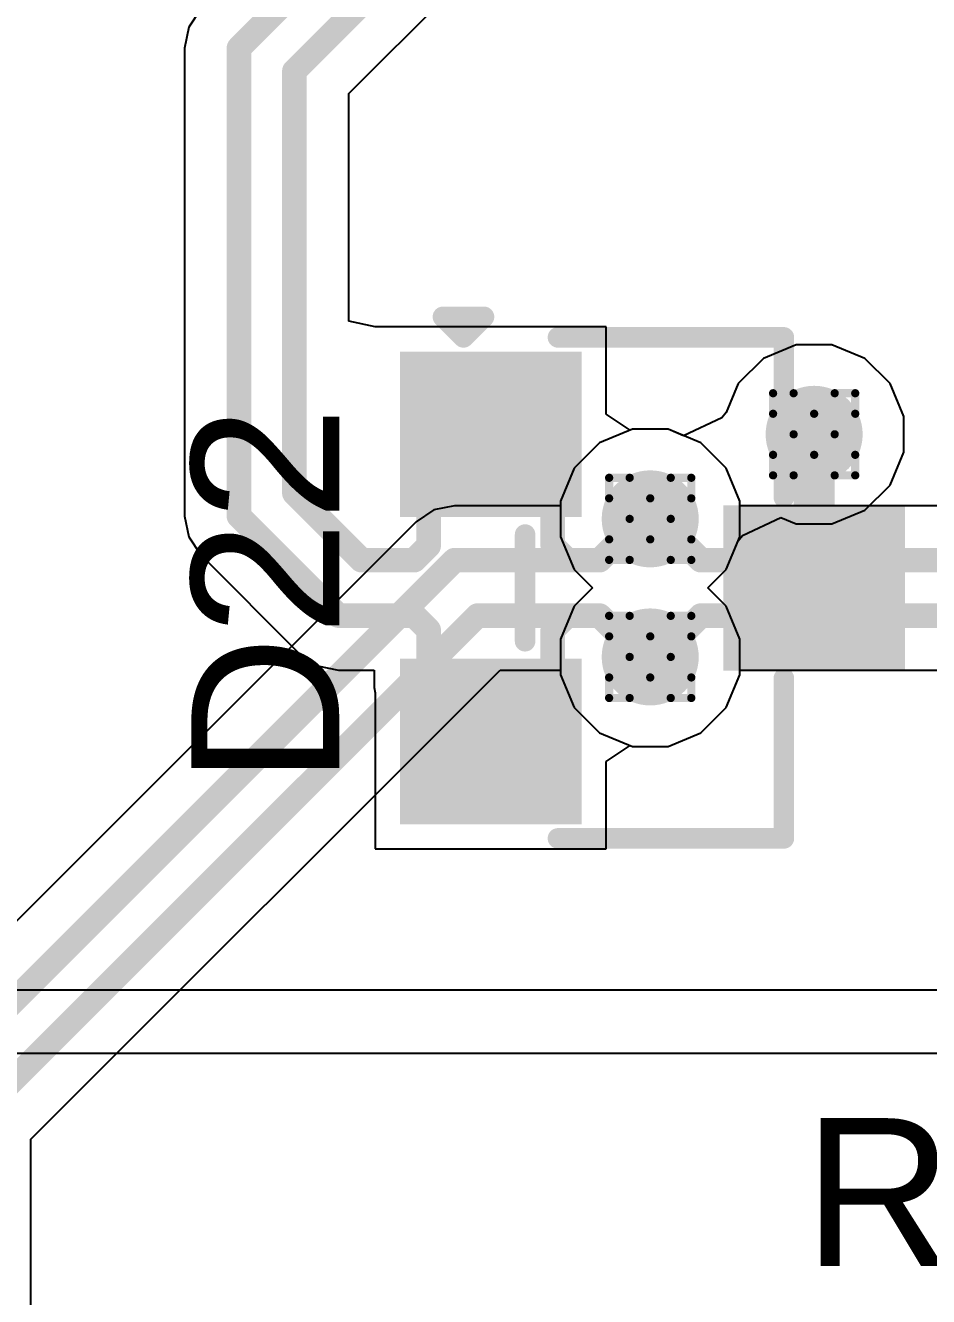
# Model space of a CAD drawing. Header units: inches. Extents: x -11 to 5379, y 0 to 5429.
# Drawn here: x 39.43 to 45.01, y 81.21 to 89.08 of the extents above; entities that cross this region are included whole.
import ezdxf

# ---------------------------------------------------------------- set-up
doc = ezdxf.new("R2010")
doc.units = ezdxf.units.IN
for name, color, linetype in [('Bottom Layer', 5, 'Continuous'), ('Drill Drawing', 1, 'Continuous'), ('GND', 16, 'Continuous'), ('PWR', 76, 'Continuous'), ('Top Layer', 1, 'Continuous'), ('Top Overlay', 2, 'Continuous'), ('Top Paste', 8, 'Continuous'), ('Top Solder', 216, 'Continuous'), ('Via Holes', 16, 'Continuous')]:
    doc.layers.add(name, color=color, linetype=linetype)
doc.styles.add('Arial', font='', dxfattribs={"height": 0.2})
doc.styles.get('Arial').set_extended_font_data('Arial')

# ---------------------------------------------------------------- blocks, each defined once
blk = doc.blocks.new('SOT_23_561')
at = {"layer": 'Top Layer'}
for points in [[(-0.41, 1.46), (0.41, 1.46), (0.41, 0.54), (-0.41, 0.54)], [(-1.36, -0.54), (-0.54, -0.54), (-0.54, -1.46), (-1.36, -1.46)], [(0.54, -0.54), (1.36, -0.54), (1.36, -1.46), (0.54, -1.46)]]:
    blk.add_hatch(color=1, dxfattribs=at).paths.add_polyline_path(points)
at = {"layer": 'Top Paste'}
for points in [[(-0.41, 1.46), (0.41, 1.46), (0.41, 0.54), (-0.41, 0.54)], [(-1.36, -0.54), (-0.54, -0.54), (-0.54, -1.46), (-1.36, -1.46)], [(0.54, -0.54), (1.36, -0.54), (1.36, -1.46), (0.54, -1.46)]]:
    blk.add_hatch(color=8, dxfattribs=at).paths.add_polyline_path(points)
at = {"layer": 'Top Solder'}
for points in [[(-0.5116, 1.5616), (0.5116, 1.5616), (0.5116, 0.4384), (-0.5116, 0.4384)], [(-1.4616, -0.4384), (-0.4384, -0.4384), (-0.4384, -1.5616), (-1.4616, -1.5616)], [(0.4384, -0.4384), (1.4616, -0.4384), (1.4616, -1.5616), (0.4384, -1.5616)]]:
    blk.add_hatch(color=216, dxfattribs=at).paths.add_polyline_path(points)
at = {"layer": 'Top Overlay'}
for points in [[(-1.5494, -0.5842, 0.127, 0.127, 0), (-1.5494, 0.8128, 0.127, 0.127, 0)], [(-0.5588, 0.8128, 0.127, 0.127, 0), (-1.5494, 0.8128, 0.127, 0.127, 0)], [(1.5494, 0.8128, 0.127, 0.127, 0), (0.5588, 0.8128, 0.127, 0.127, 0)], [(1.5494, -0.5842, 0.127, 0.127, 0), (1.5494, 0.8128, 0.127, 0.127, 0)], [(0.3302, -0.7874, 0.127, 0.127, 0), (-0.3302, -0.7874, 0.127, 0.127, 0)], [(-1.5494, -1.1684, 0.127, 0.127, 0), (-1.6764, -1.0414, 0.127, 0.127, 0)], [(-1.6764, -1.2954, 0.127, 0.127, 0), (-1.6764, -1.0414, 0.127, 0.127, 0)], [(-1.6764, -1.2954, 0.127, 0.127, 0), (-1.5494, -1.1684, 0.127, 0.127, 0)]]:
    blk.add_lwpolyline(points, format="xyseb", dxfattribs=at)
for points in [[(-1.5812, 0.8128, 0.0635, 0.0635, 1), (-1.5176, 0.8128, 0.0635, 0.0635, 1)], [(-1.5812, 0.8128, 0.0635, 0.0635, 1), (-1.5176, 0.8128, 0.0635, 0.0635, 1)], [(-0.5905, 0.8128, 0.0635, 0.0635, 1), (-0.5271, 0.8128, 0.0635, 0.0635, 1)], [(0.5271, 0.8128, 0.0635, 0.0635, 1), (0.5905, 0.8128, 0.0635, 0.0635, 1)], [(1.5176, 0.8128, 0.0635, 0.0635, 1), (1.5812, 0.8128, 0.0635, 0.0635, 1)], [(1.5176, 0.8128, 0.0635, 0.0635, 1), (1.5812, 0.8128, 0.0635, 0.0635, 1)], [(-1.5812, -0.5842, 0.0635, 0.0635, 1), (-1.5176, -0.5842, 0.0635, 0.0635, 1)], [(1.5176, -0.5842, 0.0635, 0.0635, 1), (1.5812, -0.5842, 0.0635, 0.0635, 1)], [(-0.3619, -0.7874, 0.0635, 0.0635, 1), (-0.2984, -0.7874, 0.0635, 0.0635, 1)], [(0.2984, -0.7874, 0.0635, 0.0635, 1), (0.3619, -0.7874, 0.0635, 0.0635, 1)], [(-1.7082, -1.0414, 0.0635, 0.0635, 1), (-1.6446, -1.0414, 0.0635, 0.0635, 1)], [(-1.7082, -1.0414, 0.0635, 0.0635, 1), (-1.6446, -1.0414, 0.0635, 0.0635, 1)], [(-1.5812, -1.1684, 0.0635, 0.0635, 1), (-1.5176, -1.1684, 0.0635, 0.0635, 1)], [(-1.5812, -1.1684, 0.0635, 0.0635, 1), (-1.5176, -1.1684, 0.0635, 0.0635, 1)], [(-1.7082, -1.2954, 0.0635, 0.0635, 1), (-1.6446, -1.2954, 0.0635, 0.0635, 1)], [(-1.7082, -1.2954, 0.0635, 0.0635, 1), (-1.6446, -1.2954, 0.0635, 0.0635, 1)]]:
    blk.add_lwpolyline(points, format="xyseb", close=True, dxfattribs=at)

msp = doc.modelspace()

# ---------------------------------------------------------------- hatches: boundary and pattern name
at = {"layer": 'Bottom Layer'}
h = msp.add_hatch(color=5, dxfattribs=at)
edge = h.paths.add_edge_path()
edge.add_arc((44.307, 86.548), 0.3, 0, 360)
h = msp.add_hatch(color=5, dxfattribs=at)
edge = h.paths.add_edge_path()
edge.add_arc((43.2933, 86.025), 0.3, 0, 360)
h = msp.add_hatch(color=5, dxfattribs=at)
edge = h.paths.add_edge_path()
edge.add_arc((43.2933, 85.171), 0.3, 0, 360)
at = {"layer": 'GND'}
h = msp.add_hatch(color=16, dxfattribs=at)
edge = h.paths.add_edge_path()
edge.add_arc((44.307, 86.548), 0.3, 0, 360)
h = msp.add_hatch(color=16, dxfattribs=at)
edge = h.paths.add_edge_path()
edge.add_arc((43.2933, 86.025), 0.3, 0, 360)
h = msp.add_hatch(color=16, dxfattribs=at)
edge = h.paths.add_edge_path()
edge.add_arc((43.2933, 85.171), 0.3, 0, 360)
at = {"layer": 'PWR'}
h = msp.add_hatch(color=76, dxfattribs=at)
edge = h.paths.add_edge_path()
edge.add_arc((44.307, 86.548), 0.3, 0, 360)
h = msp.add_hatch(color=76, dxfattribs=at)
edge = h.paths.add_edge_path()
edge.add_arc((43.2933, 86.025), 0.3, 0, 360)
h = msp.add_hatch(color=76, dxfattribs=at)
edge = h.paths.add_edge_path()
edge.add_arc((43.2933, 85.171), 0.3, 0, 360)
at = {"layer": 'Top Layer'}
h = msp.add_hatch(color=1, dxfattribs=at)
edge = h.paths.add_edge_path()
edge.add_arc((44.307, 86.548), 0.3, 0, 360)
h = msp.add_hatch(color=1, dxfattribs=at)
edge = h.paths.add_edge_path()
edge.add_arc((43.2933, 86.025), 0.3, 0, 360)
h = msp.add_hatch(color=1, dxfattribs=at)
edge = h.paths.add_edge_path()
edge.add_arc((43.2933, 85.171), 0.3, 0, 360)
at = {"layer": 'Via Holes'}
h = msp.add_hatch(color=7, dxfattribs=at)
edge = h.paths.add_edge_path()
edge.add_arc((44.307, 86.548), 0.15, 0, 360)
h = msp.add_hatch(color=7, dxfattribs=at)
edge = h.paths.add_edge_path()
edge.add_arc((43.2933, 86.025), 0.15, 0, 360)
h = msp.add_hatch(color=7, dxfattribs=at)
edge = h.paths.add_edge_path()
edge.add_arc((43.2933, 85.171), 0.15, 0, 360)

# ---------------------------------------------------------------- linework, layer by layer
at = {"layer": 'Bottom Layer'}
for p, q in [((43.1831, 86.579), (42.9794, 86.4947)), ((43.4035, 86.579), (43.1831, 86.579)), ((43.6071, 86.4947), (43.4035, 86.579)), ((42.9794, 86.4947), (42.8236, 86.3388)), ((43.7629, 86.3388), (43.6071, 86.4947)), ((42.8236, 86.3388), (42.7393, 86.1352)), ((43.8473, 86.1352), (43.7629, 86.3388)), ((42.0835, 86.1061), (41.9546, 86.0805)), ((42.7393, 86.1061), (42.0835, 86.1061)), ((42.7393, 86.1352), (42.7393, 86.1061)), ((43.8473, 86.1061), (43.8473, 86.1352)), ((56.7093, 86.1061), (43.8473, 86.1061)), ((41.9546, 86.0805), (41.8454, 86.0075)), ((41.8454, 86.0075), (38.5466, 82.7087)), ((39.4642, 82.1891), (42.365, 85.0899)), ((42.365, 85.0899), (42.7393, 85.0899)), ((42.7393, 85.0899), (42.7393, 85.0608)), ((43.8473, 85.0608), (43.8473, 85.0899)), ((43.8473, 85.0899), (56.7093, 85.0899)), ((42.7393, 85.0608), (42.8236, 84.8572)), ((43.7629, 84.8572), (43.8473, 85.0608)), ((42.8236, 84.8572), (42.9794, 84.7013)), ((43.6071, 84.7013), (43.7629, 84.8572)), ((42.9794, 84.7013), (43.1831, 84.617)), ((43.4035, 84.617), (43.6071, 84.7013)), ((43.1831, 84.617), (43.4035, 84.617)), ((39.4642, 78.8044), (39.4642, 82.1891))]:
    msp.add_line(p, q, dxfattribs=at)
for points in [[(42.9802, 85.7694, 0.1524, 0.1524, 0), (43.2357, 86.025, 0.1524, 0.1524, 0)], [(43.2357, 86.025, 0.1524, 0.1524, 0), (43.2933, 86.025, 0.1524, 0.1524, 0)], [(43.2933, 86.025, 0.1524, 0.1524, 0), (43.3508, 86.025, 0.1524, 0.1524, 0)], [(43.3508, 86.025, 0.1524, 0.1524, 0), (43.6063, 85.7694, 0.1524, 0.1524, 0)], [(38.7846, 82.4706, 0.1524, 0.1524, 0), (42.0835, 85.7694, 0.1524, 0.1524, 0)], [(42.0835, 85.7694, 0.1524, 0.1524, 0), (42.9802, 85.7694, 0.1524, 0.1524, 0)], [(43.6063, 85.7694, 0.1524, 0.1524, 0), (56.9502, 85.7694, 0.1524, 0.1524, 0)], [(39.1275, 82.3286, 0.1524, 0.1524, 0), (42.2255, 85.4265, 0.1524, 0.1524, 0)], [(42.2255, 85.4265, 0.1524, 0.1524, 0), (42.9802, 85.4265, 0.1524, 0.1524, 0)], [(42.9802, 85.4265, 0.1524, 0.1524, 0), (43.2357, 85.171, 0.1524, 0.1524, 0)], [(43.3508, 85.171, 0.1524, 0.1524, 0), (43.6063, 85.4265, 0.1524, 0.1524, 0)], [(43.6063, 85.4265, 0.1524, 0.1524, 0), (56.9502, 85.4265, 0.1524, 0.1524, 0)], [(43.2357, 85.171, 0.1524, 0.1524, 0), (43.2933, 85.171, 0.1524, 0.1524, 0)], [(43.2933, 85.171, 0.1524, 0.1524, 0), (43.3508, 85.171, 0.1524, 0.1524, 0)]]:
    msp.add_lwpolyline(points, format="xyseb", dxfattribs=at)
for points in [[(43.1976, 86.025, 0.0762, 0.0762, 1), (43.2738, 86.025, 0.0762, 0.0762, 1)], [(43.1976, 86.025, 0.0762, 0.0762, 1), (43.2738, 86.025, 0.0762, 0.0762, 1)], [(43.2552, 86.025, 0.0762, 0.0762, 1), (43.3314, 86.025, 0.0762, 0.0762, 1)], [(43.2552, 86.025, 0.0762, 0.0762, 1), (43.3314, 86.025, 0.0762, 0.0762, 1)], [(43.3127, 86.025, 0.0762, 0.0762, 1), (43.3889, 86.025, 0.0762, 0.0762, 1)], [(43.3127, 86.025, 0.0762, 0.0762, 1), (43.3889, 86.025, 0.0762, 0.0762, 1)], [(42.0454, 85.7694, 0.0762, 0.0762, 1), (42.1216, 85.7694, 0.0762, 0.0762, 1)], [(42.0454, 85.7694, 0.0762, 0.0762, 1), (42.1216, 85.7694, 0.0762, 0.0762, 1)], [(42.9421, 85.7694, 0.0762, 0.0762, 1), (43.0183, 85.7694, 0.0762, 0.0762, 1)], [(42.9421, 85.7694, 0.0762, 0.0762, 1), (43.0183, 85.7694, 0.0762, 0.0762, 1)], [(43.5682, 85.7694, 0.0762, 0.0762, 1), (43.6444, 85.7694, 0.0762, 0.0762, 1)], [(43.5682, 85.7694, 0.0762, 0.0762, 1), (43.6444, 85.7694, 0.0762, 0.0762, 1)], [(42.1874, 85.4265, 0.0762, 0.0762, 1), (42.2636, 85.4265, 0.0762, 0.0762, 1)], [(42.1874, 85.4265, 0.0762, 0.0762, 1), (42.2636, 85.4265, 0.0762, 0.0762, 1)], [(42.9421, 85.4265, 0.0762, 0.0762, 1), (43.0183, 85.4265, 0.0762, 0.0762, 1)], [(42.9421, 85.4265, 0.0762, 0.0762, 1), (43.0183, 85.4265, 0.0762, 0.0762, 1)], [(43.5682, 85.4265, 0.0762, 0.0762, 1), (43.6444, 85.4265, 0.0762, 0.0762, 1)], [(43.5682, 85.4265, 0.0762, 0.0762, 1), (43.6444, 85.4265, 0.0762, 0.0762, 1)], [(43.1976, 85.171, 0.0762, 0.0762, 1), (43.2738, 85.171, 0.0762, 0.0762, 1)], [(43.1976, 85.171, 0.0762, 0.0762, 1), (43.2738, 85.171, 0.0762, 0.0762, 1)], [(43.2552, 85.171, 0.0762, 0.0762, 1), (43.3314, 85.171, 0.0762, 0.0762, 1)], [(43.2552, 85.171, 0.0762, 0.0762, 1), (43.3314, 85.171, 0.0762, 0.0762, 1)], [(43.3127, 85.171, 0.0762, 0.0762, 1), (43.3889, 85.171, 0.0762, 0.0762, 1)], [(43.3127, 85.171, 0.0762, 0.0762, 1), (43.3889, 85.171, 0.0762, 0.0762, 1)]]:
    msp.add_lwpolyline(points, format="xyseb", close=True, dxfattribs=at)
at = {"layer": 'Drill Drawing'}
for points in [[(44.053, 86.675, 0.0508, 0.0508, 0), (44.053, 86.802, 0.0508, 0.0508, 0)], [(44.053, 86.802, 0.0508, 0.0508, 0), (44.18, 86.802, 0.0508, 0.0508, 0)], [(44.18, 86.802, 0.0508, 0.0508, 0), (44.307, 86.675, 0.0508, 0.0508, 0)], [(44.307, 86.675, 0.0508, 0.0508, 0), (44.434, 86.802, 0.0508, 0.0508, 0)], [(44.434, 86.802, 0.0508, 0.0508, 0), (44.561, 86.802, 0.0508, 0.0508, 0)], [(44.561, 86.675, 0.0508, 0.0508, 0), (44.561, 86.802, 0.0508, 0.0508, 0)], [(44.053, 86.675, 0.0508, 0.0508, 0), (44.18, 86.548, 0.0508, 0.0508, 0)], [(44.434, 86.548, 0.0508, 0.0508, 0), (44.561, 86.675, 0.0508, 0.0508, 0)], [(44.053, 86.421, 0.0508, 0.0508, 0), (44.18, 86.548, 0.0508, 0.0508, 0)], [(44.434, 86.548, 0.0508, 0.0508, 0), (44.561, 86.421, 0.0508, 0.0508, 0)], [(44.053, 86.294, 0.0508, 0.0508, 0), (44.053, 86.421, 0.0508, 0.0508, 0)], [(44.18, 86.294, 0.0508, 0.0508, 0), (44.307, 86.421, 0.0508, 0.0508, 0)], [(44.307, 86.421, 0.0508, 0.0508, 0), (44.434, 86.294, 0.0508, 0.0508, 0)], [(44.561, 86.294, 0.0508, 0.0508, 0), (44.561, 86.421, 0.0508, 0.0508, 0)], [(43.0393, 86.152, 0.0508, 0.0508, 0), (43.0393, 86.279, 0.0508, 0.0508, 0)], [(43.0393, 86.279, 0.0508, 0.0508, 0), (43.1663, 86.279, 0.0508, 0.0508, 0)], [(43.1663, 86.279, 0.0508, 0.0508, 0), (43.2933, 86.152, 0.0508, 0.0508, 0)], [(43.2933, 86.152, 0.0508, 0.0508, 0), (43.4203, 86.279, 0.0508, 0.0508, 0)], [(43.4203, 86.279, 0.0508, 0.0508, 0), (43.5473, 86.279, 0.0508, 0.0508, 0)], [(43.5473, 86.152, 0.0508, 0.0508, 0), (43.5473, 86.279, 0.0508, 0.0508, 0)], [(44.053, 86.294, 0.0508, 0.0508, 0), (44.18, 86.294, 0.0508, 0.0508, 0)], [(44.434, 86.294, 0.0508, 0.0508, 0), (44.561, 86.294, 0.0508, 0.0508, 0)], [(43.0393, 86.152, 0.0508, 0.0508, 0), (43.1663, 86.025, 0.0508, 0.0508, 0)], [(43.4203, 86.025, 0.0508, 0.0508, 0), (43.5473, 86.152, 0.0508, 0.0508, 0)], [(43.0393, 85.898, 0.0508, 0.0508, 0), (43.1663, 86.025, 0.0508, 0.0508, 0)], [(43.4203, 86.025, 0.0508, 0.0508, 0), (43.5473, 85.898, 0.0508, 0.0508, 0)], [(43.0393, 85.771, 0.0508, 0.0508, 0), (43.0393, 85.898, 0.0508, 0.0508, 0)], [(43.1663, 85.771, 0.0508, 0.0508, 0), (43.2933, 85.898, 0.0508, 0.0508, 0)], [(43.2933, 85.898, 0.0508, 0.0508, 0), (43.4203, 85.771, 0.0508, 0.0508, 0)], [(43.5473, 85.771, 0.0508, 0.0508, 0), (43.5473, 85.898, 0.0508, 0.0508, 0)], [(43.0393, 85.771, 0.0508, 0.0508, 0), (43.1663, 85.771, 0.0508, 0.0508, 0)], [(43.4203, 85.771, 0.0508, 0.0508, 0), (43.5473, 85.771, 0.0508, 0.0508, 0)], [(43.0393, 85.298, 0.0508, 0.0508, 0), (43.0393, 85.425, 0.0508, 0.0508, 0)], [(43.0393, 85.425, 0.0508, 0.0508, 0), (43.1663, 85.425, 0.0508, 0.0508, 0)], [(43.1663, 85.425, 0.0508, 0.0508, 0), (43.2933, 85.298, 0.0508, 0.0508, 0)], [(43.2933, 85.298, 0.0508, 0.0508, 0), (43.4203, 85.425, 0.0508, 0.0508, 0)], [(43.4203, 85.425, 0.0508, 0.0508, 0), (43.5473, 85.425, 0.0508, 0.0508, 0)], [(43.5473, 85.298, 0.0508, 0.0508, 0), (43.5473, 85.425, 0.0508, 0.0508, 0)], [(43.0393, 85.298, 0.0508, 0.0508, 0), (43.1663, 85.171, 0.0508, 0.0508, 0)], [(43.4203, 85.171, 0.0508, 0.0508, 0), (43.5473, 85.298, 0.0508, 0.0508, 0)], [(43.0393, 85.044, 0.0508, 0.0508, 0), (43.1663, 85.171, 0.0508, 0.0508, 0)], [(43.4203, 85.171, 0.0508, 0.0508, 0), (43.5473, 85.044, 0.0508, 0.0508, 0)], [(43.0393, 84.917, 0.0508, 0.0508, 0), (43.0393, 85.044, 0.0508, 0.0508, 0)], [(43.1663, 84.917, 0.0508, 0.0508, 0), (43.2933, 85.044, 0.0508, 0.0508, 0)], [(43.2933, 85.044, 0.0508, 0.0508, 0), (43.4203, 84.917, 0.0508, 0.0508, 0)], [(43.5473, 84.917, 0.0508, 0.0508, 0), (43.5473, 85.044, 0.0508, 0.0508, 0)], [(43.0393, 84.917, 0.0508, 0.0508, 0), (43.1663, 84.917, 0.0508, 0.0508, 0)], [(43.4203, 84.917, 0.0508, 0.0508, 0), (43.5473, 84.917, 0.0508, 0.0508, 0)]]:
    msp.add_lwpolyline(points, format="xyseb", dxfattribs=at)
for points in [[(44.0403, 86.802, 0.0254, 0.0254, 1), (44.0657, 86.802, 0.0254, 0.0254, 1)], [(44.0403, 86.802, 0.0254, 0.0254, 1), (44.0657, 86.802, 0.0254, 0.0254, 1)], [(44.1673, 86.802, 0.0254, 0.0254, 1), (44.1927, 86.802, 0.0254, 0.0254, 1)], [(44.1673, 86.802, 0.0254, 0.0254, 1), (44.1927, 86.802, 0.0254, 0.0254, 1)], [(44.4213, 86.802, 0.0254, 0.0254, 1), (44.4467, 86.802, 0.0254, 0.0254, 1)], [(44.4213, 86.802, 0.0254, 0.0254, 1), (44.4467, 86.802, 0.0254, 0.0254, 1)], [(44.5483, 86.802, 0.0254, 0.0254, 1), (44.5737, 86.802, 0.0254, 0.0254, 1)], [(44.5483, 86.802, 0.0254, 0.0254, 1), (44.5737, 86.802, 0.0254, 0.0254, 1)], [(44.0403, 86.675, 0.0254, 0.0254, 1), (44.0657, 86.675, 0.0254, 0.0254, 1)], [(44.0403, 86.675, 0.0254, 0.0254, 1), (44.0657, 86.675, 0.0254, 0.0254, 1)], [(44.2943, 86.675, 0.0254, 0.0254, 1), (44.3197, 86.675, 0.0254, 0.0254, 1)], [(44.2943, 86.675, 0.0254, 0.0254, 1), (44.3197, 86.675, 0.0254, 0.0254, 1)], [(44.5483, 86.675, 0.0254, 0.0254, 1), (44.5737, 86.675, 0.0254, 0.0254, 1)], [(44.5483, 86.675, 0.0254, 0.0254, 1), (44.5737, 86.675, 0.0254, 0.0254, 1)], [(44.1673, 86.548, 0.0254, 0.0254, 1), (44.1927, 86.548, 0.0254, 0.0254, 1)], [(44.1673, 86.548, 0.0254, 0.0254, 1), (44.1927, 86.548, 0.0254, 0.0254, 1)], [(44.4213, 86.548, 0.0254, 0.0254, 1), (44.4467, 86.548, 0.0254, 0.0254, 1)], [(44.4213, 86.548, 0.0254, 0.0254, 1), (44.4467, 86.548, 0.0254, 0.0254, 1)], [(44.0403, 86.421, 0.0254, 0.0254, 1), (44.0657, 86.421, 0.0254, 0.0254, 1)], [(44.0403, 86.421, 0.0254, 0.0254, 1), (44.0657, 86.421, 0.0254, 0.0254, 1)], [(44.2943, 86.421, 0.0254, 0.0254, 1), (44.3197, 86.421, 0.0254, 0.0254, 1)], [(44.2943, 86.421, 0.0254, 0.0254, 1), (44.3197, 86.421, 0.0254, 0.0254, 1)], [(44.5483, 86.421, 0.0254, 0.0254, 1), (44.5737, 86.421, 0.0254, 0.0254, 1)], [(44.5483, 86.421, 0.0254, 0.0254, 1), (44.5737, 86.421, 0.0254, 0.0254, 1)], [(43.0266, 86.279, 0.0254, 0.0254, 1), (43.052, 86.279, 0.0254, 0.0254, 1)], [(43.0266, 86.279, 0.0254, 0.0254, 1), (43.052, 86.279, 0.0254, 0.0254, 1)], [(43.1536, 86.279, 0.0254, 0.0254, 1), (43.179, 86.279, 0.0254, 0.0254, 1)], [(43.1536, 86.279, 0.0254, 0.0254, 1), (43.179, 86.279, 0.0254, 0.0254, 1)], [(43.4076, 86.279, 0.0254, 0.0254, 1), (43.433, 86.279, 0.0254, 0.0254, 1)], [(43.4076, 86.279, 0.0254, 0.0254, 1), (43.433, 86.279, 0.0254, 0.0254, 1)], [(43.5346, 86.279, 0.0254, 0.0254, 1), (43.56, 86.279, 0.0254, 0.0254, 1)], [(43.5346, 86.279, 0.0254, 0.0254, 1), (43.56, 86.279, 0.0254, 0.0254, 1)], [(44.0403, 86.294, 0.0254, 0.0254, 1), (44.0657, 86.294, 0.0254, 0.0254, 1)], [(44.0403, 86.294, 0.0254, 0.0254, 1), (44.0657, 86.294, 0.0254, 0.0254, 1)], [(44.1673, 86.294, 0.0254, 0.0254, 1), (44.1927, 86.294, 0.0254, 0.0254, 1)], [(44.1673, 86.294, 0.0254, 0.0254, 1), (44.1927, 86.294, 0.0254, 0.0254, 1)], [(44.4213, 86.294, 0.0254, 0.0254, 1), (44.4467, 86.294, 0.0254, 0.0254, 1)], [(44.4213, 86.294, 0.0254, 0.0254, 1), (44.4467, 86.294, 0.0254, 0.0254, 1)], [(44.5483, 86.294, 0.0254, 0.0254, 1), (44.5737, 86.294, 0.0254, 0.0254, 1)], [(44.5483, 86.294, 0.0254, 0.0254, 1), (44.5737, 86.294, 0.0254, 0.0254, 1)], [(43.0266, 86.152, 0.0254, 0.0254, 1), (43.052, 86.152, 0.0254, 0.0254, 1)], [(43.0266, 86.152, 0.0254, 0.0254, 1), (43.052, 86.152, 0.0254, 0.0254, 1)], [(43.2806, 86.152, 0.0254, 0.0254, 1), (43.306, 86.152, 0.0254, 0.0254, 1)], [(43.2806, 86.152, 0.0254, 0.0254, 1), (43.306, 86.152, 0.0254, 0.0254, 1)], [(43.5346, 86.152, 0.0254, 0.0254, 1), (43.56, 86.152, 0.0254, 0.0254, 1)], [(43.5346, 86.152, 0.0254, 0.0254, 1), (43.56, 86.152, 0.0254, 0.0254, 1)], [(43.1536, 86.025, 0.0254, 0.0254, 1), (43.179, 86.025, 0.0254, 0.0254, 1)], [(43.1536, 86.025, 0.0254, 0.0254, 1), (43.179, 86.025, 0.0254, 0.0254, 1)], [(43.4076, 86.025, 0.0254, 0.0254, 1), (43.433, 86.025, 0.0254, 0.0254, 1)], [(43.4076, 86.025, 0.0254, 0.0254, 1), (43.433, 86.025, 0.0254, 0.0254, 1)], [(43.0266, 85.898, 0.0254, 0.0254, 1), (43.052, 85.898, 0.0254, 0.0254, 1)], [(43.0266, 85.898, 0.0254, 0.0254, 1), (43.052, 85.898, 0.0254, 0.0254, 1)], [(43.2806, 85.898, 0.0254, 0.0254, 1), (43.306, 85.898, 0.0254, 0.0254, 1)], [(43.2806, 85.898, 0.0254, 0.0254, 1), (43.306, 85.898, 0.0254, 0.0254, 1)], [(43.5346, 85.898, 0.0254, 0.0254, 1), (43.56, 85.898, 0.0254, 0.0254, 1)], [(43.5346, 85.898, 0.0254, 0.0254, 1), (43.56, 85.898, 0.0254, 0.0254, 1)], [(43.0266, 85.771, 0.0254, 0.0254, 1), (43.052, 85.771, 0.0254, 0.0254, 1)], [(43.0266, 85.771, 0.0254, 0.0254, 1), (43.052, 85.771, 0.0254, 0.0254, 1)], [(43.1536, 85.771, 0.0254, 0.0254, 1), (43.179, 85.771, 0.0254, 0.0254, 1)], [(43.1536, 85.771, 0.0254, 0.0254, 1), (43.179, 85.771, 0.0254, 0.0254, 1)], [(43.4076, 85.771, 0.0254, 0.0254, 1), (43.433, 85.771, 0.0254, 0.0254, 1)], [(43.4076, 85.771, 0.0254, 0.0254, 1), (43.433, 85.771, 0.0254, 0.0254, 1)], [(43.5346, 85.771, 0.0254, 0.0254, 1), (43.56, 85.771, 0.0254, 0.0254, 1)], [(43.5346, 85.771, 0.0254, 0.0254, 1), (43.56, 85.771, 0.0254, 0.0254, 1)], [(43.0266, 85.425, 0.0254, 0.0254, 1), (43.052, 85.425, 0.0254, 0.0254, 1)], [(43.0266, 85.425, 0.0254, 0.0254, 1), (43.052, 85.425, 0.0254, 0.0254, 1)], [(43.1536, 85.425, 0.0254, 0.0254, 1), (43.179, 85.425, 0.0254, 0.0254, 1)], [(43.1536, 85.425, 0.0254, 0.0254, 1), (43.179, 85.425, 0.0254, 0.0254, 1)], [(43.4076, 85.425, 0.0254, 0.0254, 1), (43.433, 85.425, 0.0254, 0.0254, 1)], [(43.4076, 85.425, 0.0254, 0.0254, 1), (43.433, 85.425, 0.0254, 0.0254, 1)], [(43.5346, 85.425, 0.0254, 0.0254, 1), (43.56, 85.425, 0.0254, 0.0254, 1)], [(43.5346, 85.425, 0.0254, 0.0254, 1), (43.56, 85.425, 0.0254, 0.0254, 1)], [(43.0266, 85.298, 0.0254, 0.0254, 1), (43.052, 85.298, 0.0254, 0.0254, 1)], [(43.0266, 85.298, 0.0254, 0.0254, 1), (43.052, 85.298, 0.0254, 0.0254, 1)], [(43.2806, 85.298, 0.0254, 0.0254, 1), (43.306, 85.298, 0.0254, 0.0254, 1)], [(43.2806, 85.298, 0.0254, 0.0254, 1), (43.306, 85.298, 0.0254, 0.0254, 1)], [(43.5346, 85.298, 0.0254, 0.0254, 1), (43.56, 85.298, 0.0254, 0.0254, 1)], [(43.5346, 85.298, 0.0254, 0.0254, 1), (43.56, 85.298, 0.0254, 0.0254, 1)], [(43.1536, 85.171, 0.0254, 0.0254, 1), (43.179, 85.171, 0.0254, 0.0254, 1)], [(43.1536, 85.171, 0.0254, 0.0254, 1), (43.179, 85.171, 0.0254, 0.0254, 1)], [(43.4076, 85.171, 0.0254, 0.0254, 1), (43.433, 85.171, 0.0254, 0.0254, 1)], [(43.4076, 85.171, 0.0254, 0.0254, 1), (43.433, 85.171, 0.0254, 0.0254, 1)], [(43.0266, 85.044, 0.0254, 0.0254, 1), (43.052, 85.044, 0.0254, 0.0254, 1)], [(43.0266, 85.044, 0.0254, 0.0254, 1), (43.052, 85.044, 0.0254, 0.0254, 1)], [(43.2806, 85.044, 0.0254, 0.0254, 1), (43.306, 85.044, 0.0254, 0.0254, 1)], [(43.2806, 85.044, 0.0254, 0.0254, 1), (43.306, 85.044, 0.0254, 0.0254, 1)], [(43.5346, 85.044, 0.0254, 0.0254, 1), (43.56, 85.044, 0.0254, 0.0254, 1)], [(43.5346, 85.044, 0.0254, 0.0254, 1), (43.56, 85.044, 0.0254, 0.0254, 1)], [(43.0266, 84.917, 0.0254, 0.0254, 1), (43.052, 84.917, 0.0254, 0.0254, 1)], [(43.0266, 84.917, 0.0254, 0.0254, 1), (43.052, 84.917, 0.0254, 0.0254, 1)], [(43.1536, 84.917, 0.0254, 0.0254, 1), (43.179, 84.917, 0.0254, 0.0254, 1)], [(43.1536, 84.917, 0.0254, 0.0254, 1), (43.179, 84.917, 0.0254, 0.0254, 1)], [(43.4076, 84.917, 0.0254, 0.0254, 1), (43.433, 84.917, 0.0254, 0.0254, 1)], [(43.4076, 84.917, 0.0254, 0.0254, 1), (43.433, 84.917, 0.0254, 0.0254, 1)], [(43.5346, 84.917, 0.0254, 0.0254, 1), (43.56, 84.917, 0.0254, 0.0254, 1)], [(43.5346, 84.917, 0.0254, 0.0254, 1), (43.56, 84.917, 0.0254, 0.0254, 1)]]:
    msp.add_lwpolyline(points, format="xyseb", close=True, dxfattribs=at)
at = {"layer": 'GND'}
for p, q in [((43.1831, 86.579), (42.9794, 86.4947)), ((43.4035, 86.579), (43.1831, 86.579)), ((43.6071, 86.4947), (43.4035, 86.579)), ((42.9794, 86.4947), (42.8236, 86.3388)), ((43.7629, 86.3388), (43.6071, 86.4947)), ((42.8236, 86.3388), (42.7393, 86.1352)), ((43.8473, 86.1352), (43.7629, 86.3388)), ((42.7393, 86.1352), (42.7393, 85.9148)), ((43.8473, 85.9148), (43.8473, 86.1352)), ((42.7393, 85.9148), (42.8236, 85.7112)), ((43.7629, 85.7112), (43.8473, 85.9148)), ((42.8236, 85.7112), (42.9368, 85.598)), ((43.6497, 85.598), (43.7629, 85.7112)), ((42.9368, 85.598), (42.8236, 85.4848)), ((43.7629, 85.4848), (43.6497, 85.598)), ((42.8236, 85.4848), (42.7393, 85.2812)), ((43.8473, 85.2812), (43.7629, 85.4848)), ((42.7393, 85.2812), (42.7393, 85.0608)), ((43.8473, 85.0608), (43.8473, 85.2812)), ((42.7393, 85.0608), (42.8236, 84.8572)), ((43.7629, 84.8572), (43.8473, 85.0608)), ((42.8236, 84.8572), (42.9794, 84.7013)), ((43.6071, 84.7013), (43.7629, 84.8572)), ((42.9794, 84.7013), (43.1831, 84.617)), ((43.4035, 84.617), (43.6071, 84.7013)), ((43.1831, 84.617), (43.4035, 84.617))]:
    msp.add_line(p, q, dxfattribs=at)
at = {"layer": 'PWR'}
for p, q in [((44.1968, 87.102), (43.9932, 87.0177)), ((44.4172, 87.102), (44.1968, 87.102)), ((44.6208, 87.0177), (44.4172, 87.102)), ((43.9932, 87.0177), (43.8373, 86.8618)), ((44.7767, 86.8618), (44.6208, 87.0177)), ((43.8373, 86.8618), (43.7636, 86.6838)), ((44.861, 86.6582), (44.7767, 86.8618)), ((43.7357, 86.6501), (43.499, 86.5394)), ((43.7636, 86.6838), (43.7357, 86.6501)), ((44.861, 86.4378), (44.861, 86.6582)), ((43.1831, 86.579), (42.9794, 86.4947)), ((43.4035, 86.579), (43.1831, 86.579)), ((43.499, 86.5394), (43.4035, 86.579)), ((42.9794, 86.4947), (42.8236, 86.3388)), ((44.7767, 86.2342), (44.861, 86.4378)), ((42.8236, 86.3388), (42.7393, 86.1352)), ((44.6208, 86.0783), (44.7767, 86.2342)), ((42.7393, 86.1352), (42.7393, 85.9148)), ((43.8645, 85.9229), (44.1013, 86.0336)), ((44.1013, 86.0336), (44.1968, 85.994)), ((44.4172, 85.994), (44.6208, 86.0783)), ((44.1968, 85.994), (44.4172, 85.994)), ((42.7393, 85.9148), (42.8236, 85.7112)), ((43.7629, 85.7112), (43.8366, 85.8892)), ((43.8366, 85.8892), (43.8645, 85.9229)), ((42.8236, 85.7112), (42.9368, 85.598)), ((43.6497, 85.598), (43.7629, 85.7112)), ((42.9368, 85.598), (42.8236, 85.4848)), ((43.7629, 85.4848), (43.6497, 85.598)), ((42.8236, 85.4848), (42.7393, 85.2812)), ((43.8473, 85.2812), (43.7629, 85.4848)), ((42.7393, 85.2812), (42.7393, 85.0608)), ((43.8473, 85.0608), (43.8473, 85.2812)), ((42.7393, 85.0608), (42.8236, 84.8572)), ((43.7629, 84.8572), (43.8473, 85.0608)), ((42.8236, 84.8572), (42.9794, 84.7013)), ((43.6071, 84.7013), (43.7629, 84.8572)), ((42.9794, 84.7013), (43.1831, 84.617)), ((43.4035, 84.617), (43.6071, 84.7013)), ((43.1831, 84.617), (43.4035, 84.617)), ((49.5159, 83.1088), (37.8434, 83.1088)), ((37.8434, 82.7203), (49.5159, 82.7203))]:
    msp.add_line(p, q, dxfattribs=at)
at = {"layer": 'Top Layer'}
for p, q in [((41.43, 88.6552), (42.7741, 89.9993)), ((40.5124, 89.1748), (40.4394, 89.0656)), ((40.4394, 89.0656), (40.4138, 88.9367)), ((40.4138, 88.9367), (40.4138, 86.0419)), ((41.43, 87.2477), (41.43, 88.6552)), ((41.593, 87.212), (41.43, 87.2477)), ((43.021, 87.212), (41.593, 87.212)), ((41.593, 87.212), (41.593, 87.212)), ((43.021, 86.6719), (43.021, 87.212)), ((43.1688, 86.5731), (43.021, 86.6719)), ((43.1831, 86.579), (43.1688, 86.5731)), ((43.4035, 86.579), (43.1831, 86.579)), ((43.6071, 86.4947), (43.4035, 86.579)), ((43.7629, 86.3388), (43.6071, 86.4947)), ((43.8473, 86.1352), (43.7629, 86.3388)), ((43.8473, 85.9148), (43.8473, 86.1352)), ((40.4138, 86.0419), (40.4394, 85.9131)), ((40.4394, 85.9131), (40.5124, 85.8039)), ((43.7629, 85.7112), (43.8473, 85.9148)), ((40.5124, 85.8039), (41.1277, 85.1885)), ((43.6497, 85.598), (43.7629, 85.7112)), ((43.7629, 85.4848), (43.6497, 85.598)), ((43.8473, 85.2812), (43.7629, 85.4848)), ((43.8473, 85.0608), (43.8473, 85.2812)), ((41.1277, 85.1885), (41.237, 85.1155)), ((41.237, 85.1155), (41.3658, 85.0899)), ((41.3658, 85.0899), (41.5865, 85.0899)), ((41.5865, 85.0899), (41.5865, 84.9818)), ((43.7629, 84.8572), (43.8473, 85.0608)), ((41.5865, 84.9818), (41.593, 84.9493)), ((41.593, 84.9493), (41.593, 83.984)), ((43.6071, 84.7013), (43.7629, 84.8572)), ((43.4035, 84.617), (43.6071, 84.7013)), ((43.021, 84.5241), (43.1688, 84.6229)), ((43.1688, 84.6229), (43.1831, 84.617)), ((43.1831, 84.617), (43.4035, 84.617)), ((43.021, 83.984), (43.021, 84.5241)), ((41.593, 83.984), (43.021, 83.984))]:
    msp.add_line(p, q, dxfattribs=at)
for points in [[(41.0933, 88.7947, 0.1524, 0.1524, 0), (42.5048, 90.2062, 0.1524, 0.1524, 0)], [(40.7504, 88.9367, 0.1524, 0.1524, 0), (41.0933, 89.2796, 0.1524, 0.1524, 0)], [(40.7504, 86.0419, 0.1524, 0.1524, 0), (40.7504, 88.9367, 0.1524, 0.1524, 0)], [(41.0933, 86.184, 0.1524, 0.1524, 0), (41.0933, 88.7947, 0.1524, 0.1524, 0)], [(44.307, 85.598, 0.254, 0.254, 0), (44.307, 86.548, 0.254, 0.254, 0)], [(41.9232, 86.2142, 0.1524, 0.1524, 0), (42.257, 86.548, 0.1524, 0.1524, 0)], [(42.257, 86.548, 0.1524, 0.1524, 0), (42.307, 86.548, 0.1524, 0.1524, 0)], [(42.307, 86.548, 0.1524, 0.1524, 0), (42.357, 86.548, 0.1524, 0.1524, 0)], [(42.357, 86.548, 0.1524, 0.1524, 0), (42.6908, 86.2142, 0.1524, 0.1524, 0)], [(41.0933, 86.184, 0.1524, 0.1524, 0), (41.5078, 85.7694, 0.1524, 0.1524, 0)], [(41.9232, 85.8587, 0.1524, 0.1524, 0), (41.9232, 86.2142, 0.1524, 0.1524, 0)], [(42.6908, 85.8587, 0.1524, 0.1524, 0), (42.6908, 86.2142, 0.1524, 0.1524, 0)], [(40.7504, 86.0419, 0.1524, 0.1524, 0), (41.3658, 85.4265, 0.1524, 0.1524, 0)], [(42.9802, 85.7694, 0.1524, 0.1524, 0), (43.2357, 86.025, 0.1524, 0.1524, 0)], [(43.2357, 86.025, 0.1524, 0.1524, 0), (43.2933, 86.025, 0.1524, 0.1524, 0)], [(41.8339, 85.7694, 0.1524, 0.1524, 0), (41.9232, 85.8587, 0.1524, 0.1524, 0)], [(42.6908, 85.8587, 0.1524, 0.1524, 0), (42.7801, 85.7694, 0.1524, 0.1524, 0)], [(41.5078, 85.7694, 0.1524, 0.1524, 0), (41.8339, 85.7694, 0.1524, 0.1524, 0)], [(42.7801, 85.7694, 0.1524, 0.1524, 0), (42.9802, 85.7694, 0.1524, 0.1524, 0)], [(41.3658, 85.4265, 0.1524, 0.1524, 0), (41.8339, 85.4265, 0.1524, 0.1524, 0)], [(41.8339, 85.4265, 0.1524, 0.1524, 0), (41.9232, 85.3373, 0.1524, 0.1524, 0)], [(42.6908, 85.3373, 0.1524, 0.1524, 0), (42.7801, 85.4265, 0.1524, 0.1524, 0)], [(42.7801, 85.4265, 0.1524, 0.1524, 0), (42.9802, 85.4265, 0.1524, 0.1524, 0)], [(42.9802, 85.4265, 0.1524, 0.1524, 0), (43.2357, 85.171, 0.1524, 0.1524, 0)], [(41.9232, 84.9818, 0.1524, 0.1524, 0), (41.9232, 85.3373, 0.1524, 0.1524, 0)], [(42.6908, 84.9818, 0.1524, 0.1524, 0), (42.6908, 85.3373, 0.1524, 0.1524, 0)], [(43.2357, 85.171, 0.1524, 0.1524, 0), (43.2933, 85.171, 0.1524, 0.1524, 0)], [(41.9232, 84.9818, 0.1524, 0.1524, 0), (42.257, 84.648, 0.1524, 0.1524, 0)], [(42.357, 84.648, 0.1524, 0.1524, 0), (42.6908, 84.9818, 0.1524, 0.1524, 0)], [(42.257, 84.648, 0.1524, 0.1524, 0), (42.307, 84.648, 0.1524, 0.1524, 0)], [(42.307, 84.648, 0.1524, 0.1524, 0), (42.357, 84.648, 0.1524, 0.1524, 0)]]:
    msp.add_lwpolyline(points, format="xyseb", dxfattribs=at)
for points in [[(40.7123, 88.9367, 0.0762, 0.0762, 1), (40.7885, 88.9367, 0.0762, 0.0762, 1)], [(40.7123, 88.9367, 0.0762, 0.0762, 1), (40.7885, 88.9367, 0.0762, 0.0762, 1)], [(41.0552, 88.7947, 0.0762, 0.0762, 1), (41.1314, 88.7947, 0.0762, 0.0762, 1)], [(41.0552, 88.7947, 0.0762, 0.0762, 1), (41.1314, 88.7947, 0.0762, 0.0762, 1)], [(44.2435, 86.548, 0.127, 0.127, 1), (44.3705, 86.548, 0.127, 0.127, 1)], [(42.2189, 86.548, 0.0762, 0.0762, 1), (42.2951, 86.548, 0.0762, 0.0762, 1)], [(42.2189, 86.548, 0.0762, 0.0762, 1), (42.2951, 86.548, 0.0762, 0.0762, 1)], [(42.2689, 86.548, 0.0762, 0.0762, 1), (42.3451, 86.548, 0.0762, 0.0762, 1)], [(42.2689, 86.548, 0.0762, 0.0762, 1), (42.3451, 86.548, 0.0762, 0.0762, 1)], [(42.3189, 86.548, 0.0762, 0.0762, 1), (42.3951, 86.548, 0.0762, 0.0762, 1)], [(42.3189, 86.548, 0.0762, 0.0762, 1), (42.3951, 86.548, 0.0762, 0.0762, 1)], [(41.0552, 86.184, 0.0762, 0.0762, 1), (41.1314, 86.184, 0.0762, 0.0762, 1)], [(41.0552, 86.184, 0.0762, 0.0762, 1), (41.1314, 86.184, 0.0762, 0.0762, 1)], [(41.8851, 86.2142, 0.0762, 0.0762, 1), (41.9613, 86.2142, 0.0762, 0.0762, 1)], [(41.8851, 86.2142, 0.0762, 0.0762, 1), (41.9613, 86.2142, 0.0762, 0.0762, 1)], [(42.6527, 86.2142, 0.0762, 0.0762, 1), (42.7289, 86.2142, 0.0762, 0.0762, 1)], [(42.6527, 86.2142, 0.0762, 0.0762, 1), (42.7289, 86.2142, 0.0762, 0.0762, 1)], [(40.7123, 86.0419, 0.0762, 0.0762, 1), (40.7885, 86.0419, 0.0762, 0.0762, 1)], [(40.7123, 86.0419, 0.0762, 0.0762, 1), (40.7885, 86.0419, 0.0762, 0.0762, 1)], [(43.1976, 86.025, 0.0762, 0.0762, 1), (43.2738, 86.025, 0.0762, 0.0762, 1)], [(43.1976, 86.025, 0.0762, 0.0762, 1), (43.2738, 86.025, 0.0762, 0.0762, 1)], [(43.2552, 86.025, 0.0762, 0.0762, 1), (43.3314, 86.025, 0.0762, 0.0762, 1)], [(41.8851, 85.8587, 0.0762, 0.0762, 1), (41.9613, 85.8587, 0.0762, 0.0762, 1)], [(41.8851, 85.8587, 0.0762, 0.0762, 1), (41.9613, 85.8587, 0.0762, 0.0762, 1)], [(42.6527, 85.8587, 0.0762, 0.0762, 1), (42.7289, 85.8587, 0.0762, 0.0762, 1)], [(42.6527, 85.8587, 0.0762, 0.0762, 1), (42.7289, 85.8587, 0.0762, 0.0762, 1)], [(41.4697, 85.7694, 0.0762, 0.0762, 1), (41.5459, 85.7694, 0.0762, 0.0762, 1)], [(41.4697, 85.7694, 0.0762, 0.0762, 1), (41.5459, 85.7694, 0.0762, 0.0762, 1)], [(41.7958, 85.7694, 0.0762, 0.0762, 1), (41.872, 85.7694, 0.0762, 0.0762, 1)], [(41.7958, 85.7694, 0.0762, 0.0762, 1), (41.872, 85.7694, 0.0762, 0.0762, 1)], [(42.742, 85.7694, 0.0762, 0.0762, 1), (42.8182, 85.7694, 0.0762, 0.0762, 1)], [(42.742, 85.7694, 0.0762, 0.0762, 1), (42.8182, 85.7694, 0.0762, 0.0762, 1)], [(42.9421, 85.7694, 0.0762, 0.0762, 1), (43.0183, 85.7694, 0.0762, 0.0762, 1)], [(42.9421, 85.7694, 0.0762, 0.0762, 1), (43.0183, 85.7694, 0.0762, 0.0762, 1)], [(44.2435, 85.598, 0.127, 0.127, 1), (44.3705, 85.598, 0.127, 0.127, 1)], [(41.3277, 85.4265, 0.0762, 0.0762, 1), (41.4039, 85.4265, 0.0762, 0.0762, 1)], [(41.3277, 85.4265, 0.0762, 0.0762, 1), (41.4039, 85.4265, 0.0762, 0.0762, 1)], [(41.7958, 85.4265, 0.0762, 0.0762, 1), (41.872, 85.4265, 0.0762, 0.0762, 1)], [(41.7958, 85.4265, 0.0762, 0.0762, 1), (41.872, 85.4265, 0.0762, 0.0762, 1)], [(42.742, 85.4265, 0.0762, 0.0762, 1), (42.8182, 85.4265, 0.0762, 0.0762, 1)], [(42.742, 85.4265, 0.0762, 0.0762, 1), (42.8182, 85.4265, 0.0762, 0.0762, 1)], [(42.9421, 85.4265, 0.0762, 0.0762, 1), (43.0183, 85.4265, 0.0762, 0.0762, 1)], [(42.9421, 85.4265, 0.0762, 0.0762, 1), (43.0183, 85.4265, 0.0762, 0.0762, 1)], [(41.8851, 85.3373, 0.0762, 0.0762, 1), (41.9613, 85.3373, 0.0762, 0.0762, 1)], [(41.8851, 85.3373, 0.0762, 0.0762, 1), (41.9613, 85.3373, 0.0762, 0.0762, 1)], [(42.6527, 85.3373, 0.0762, 0.0762, 1), (42.7289, 85.3373, 0.0762, 0.0762, 1)], [(42.6527, 85.3373, 0.0762, 0.0762, 1), (42.7289, 85.3373, 0.0762, 0.0762, 1)], [(43.1976, 85.171, 0.0762, 0.0762, 1), (43.2738, 85.171, 0.0762, 0.0762, 1)], [(43.1976, 85.171, 0.0762, 0.0762, 1), (43.2738, 85.171, 0.0762, 0.0762, 1)], [(43.2552, 85.171, 0.0762, 0.0762, 1), (43.3314, 85.171, 0.0762, 0.0762, 1)], [(41.8851, 84.9818, 0.0762, 0.0762, 1), (41.9613, 84.9818, 0.0762, 0.0762, 1)], [(41.8851, 84.9818, 0.0762, 0.0762, 1), (41.9613, 84.9818, 0.0762, 0.0762, 1)], [(42.6527, 84.9818, 0.0762, 0.0762, 1), (42.7289, 84.9818, 0.0762, 0.0762, 1)], [(42.6527, 84.9818, 0.0762, 0.0762, 1), (42.7289, 84.9818, 0.0762, 0.0762, 1)], [(42.2189, 84.648, 0.0762, 0.0762, 1), (42.2951, 84.648, 0.0762, 0.0762, 1)], [(42.2189, 84.648, 0.0762, 0.0762, 1), (42.2951, 84.648, 0.0762, 0.0762, 1)], [(42.2689, 84.648, 0.0762, 0.0762, 1), (42.3451, 84.648, 0.0762, 0.0762, 1)], [(42.2689, 84.648, 0.0762, 0.0762, 1), (42.3451, 84.648, 0.0762, 0.0762, 1)], [(42.3189, 84.648, 0.0762, 0.0762, 1), (42.3951, 84.648, 0.0762, 0.0762, 1)], [(42.3189, 84.648, 0.0762, 0.0762, 1), (42.3951, 84.648, 0.0762, 0.0762, 1)]]:
    msp.add_lwpolyline(points, format="xyseb", close=True, dxfattribs=at)

# ---------------------------------------------------------------- block references
at = {"rotation": 270}
msp.add_blockref('SOT_23_561', (43.307, 85.598), dxfattribs=at)

# ---------------------------------------------------------------- texts
at = {"layer": 'Top Overlay', "style": 'Arial'}
msp.add_text('D22', height=0.9144, rotation=90, dxfattribs=at).set_placement((41.3701, 84.3792))
msp.add_text('R196', height=0.9144, dxfattribs=at).set_placement((44.2417, 81.4038))

doc.saveas('drawing.dxf')
